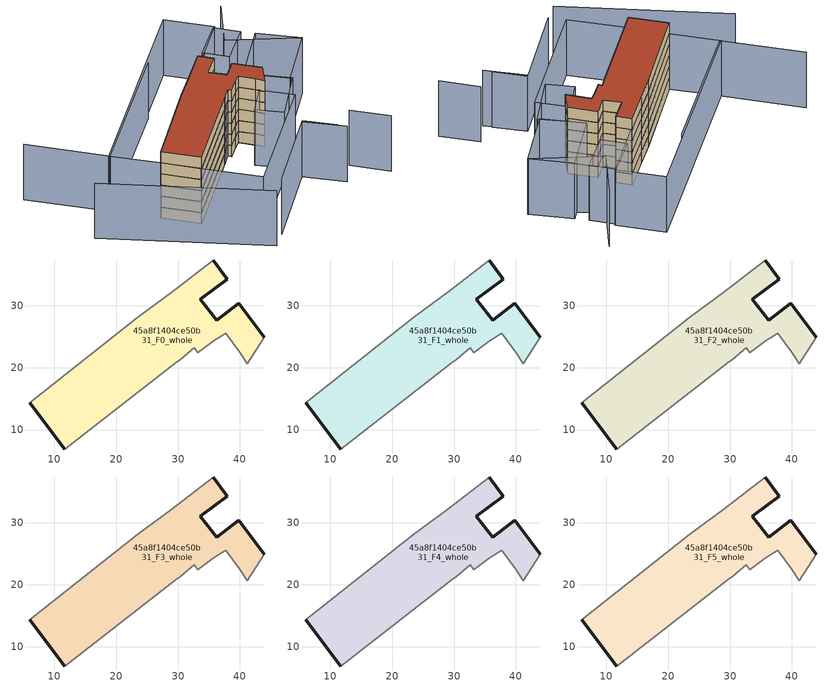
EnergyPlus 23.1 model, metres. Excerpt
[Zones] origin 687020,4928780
45a8f1404ce50b31_F0_whole
 floor ground (EU_floor_Construction): 41.18,20.6 43.96,24.91 39.81,30.4 36.22,27.68 33.57,31.06 37.95,34.27 35.73,37.4 28.96,32.21 23.46,28.15 6,14.3 11.65,6.85 29.62,20.81 30.43,21.38 32.62,23.19 33.15,22.37 35.76,24.37 37.68,25.6 39.94,22.52 z0
 wall outside (EU_wall_Construction): 35.73,37.4 37.95,34.27 33.57,31.06 36.22,27.68 39.81,30.4 43.96,24.91 / 11.65,6.85 6,14.3 z0:3
 wall adiabatic (EU_wall_Construction): 43.96,24.91 41.18,20.6 39.94,22.52 37.68,25.6 35.76,24.37 33.15,22.37 32.62,23.19 30.43,21.38 29.62,20.81 11.65,6.85 / 6,14.3 23.46,28.15 28.96,32.21 35.73,37.4 z0:3
45a8f1404ce50b31_F1_whole
 floor to 45a8f1404ce50b31_F0_whole (EU_floor_Construction): 41.17,20.6 43.96,24.91 39.8,30.4 36.22,27.68 33.57,31.06 37.95,34.27 35.73,37.4 28.96,32.21 23.46,28.15 6,14.3 11.65,6.85 29.62,20.81 30.43,21.38 32.62,23.19 33.15,22.37 35.75,24.37 37.67,25.6 39.94,22.52 z3
 wall outside (EU_wall_Construction): 35.73,37.4 37.95,34.27 33.57,31.06 36.22,27.68 39.81,30.4 43.96,24.91 / 11.65,6.85 6,14.3 z3:6
 wall adiabatic (EU_wall_Construction): 43.96,24.91 41.18,20.6 39.94,22.52 37.68,25.6 35.76,24.37 33.15,22.37 32.62,23.19 30.43,21.38 29.62,20.81 11.65,6.85 / 6,14.3 23.46,28.15 28.96,32.21 35.73,37.4 z3:6
45a8f1404ce50b31_F2_whole
 floor to 45a8f1404ce50b31_F1_whole (EU_floor_Construction): 41.17,20.6 43.96,24.91 39.8,30.4 36.22,27.68 33.57,31.06 37.95,34.27 35.73,37.4 28.96,32.21 23.46,28.15 6,14.3 11.65,6.85 29.62,20.81 30.43,21.38 32.62,23.19 33.15,22.37 35.75,24.37 37.67,25.6 39.94,22.52 z6
 wall outside (EU_wall_Construction): 35.73,37.4 37.95,34.27 33.57,31.06 36.22,27.68 39.81,30.4 43.96,24.91 / 11.65,6.85 6,14.3 z6:9
 wall adiabatic (EU_wall_Construction): 43.96,24.91 41.18,20.6 39.94,22.52 37.68,25.6 35.76,24.37 33.15,22.37 32.62,23.19 30.43,21.38 29.62,20.81 11.65,6.85 / 6,14.3 23.46,28.15 28.96,32.21 35.73,37.4 z6:9
45a8f1404ce50b31_F3_whole
 floor to 45a8f1404ce50b31_F2_whole (EU_floor_Construction): 41.17,20.6 43.96,24.91 39.8,30.4 36.22,27.68 33.57,31.06 37.95,34.27 35.73,37.4 28.96,32.21 23.46,28.15 6,14.3 11.65,6.85 29.62,20.81 30.43,21.38 32.62,23.19 33.15,22.37 35.75,24.37 37.67,25.6 39.94,22.52 z9
 wall outside (EU_wall_Construction): 35.73,37.4 37.95,34.27 33.57,31.06 36.22,27.68 39.81,30.4 43.96,24.91 / 11.65,6.85 6,14.3 z9:12
 wall adiabatic (EU_wall_Construction): 43.96,24.91 41.18,20.6 39.94,22.52 37.68,25.6 35.76,24.37 33.15,22.37 32.62,23.19 30.43,21.38 29.62,20.81 11.65,6.85 / 6,14.3 23.46,28.15 28.96,32.21 35.73,37.4 z9:12
45a8f1404ce50b31_F4_whole
 floor to 45a8f1404ce50b31_F3_whole (EU_floor_Construction): 41.17,20.6 43.96,24.91 39.8,30.4 36.22,27.68 33.57,31.06 37.95,34.27 35.73,37.4 28.96,32.21 23.46,28.15 6,14.3 11.65,6.85 29.62,20.81 30.43,21.38 32.62,23.19 33.15,22.37 35.75,24.37 37.67,25.6 39.94,22.52 z12
 wall outside (EU_wall_Construction): 35.73,37.4 37.95,34.27 33.57,31.06 36.22,27.68 39.81,30.4 43.96,24.91 / 11.65,6.85 6,14.3 z12:15
 wall adiabatic (EU_wall_Construction): 43.96,24.91 41.18,20.6 39.94,22.52 37.68,25.6 35.76,24.37 33.15,22.37 32.62,23.19 30.43,21.38 29.62,20.81 11.65,6.85 / 6,14.3 23.46,28.15 28.96,32.21 35.73,37.4 z12:15
45a8f1404ce50b31_F5_whole
 floor to 45a8f1404ce50b31_F4_whole (EU_floor_Construction): 41.17,20.6 43.96,24.91 39.8,30.4 36.22,27.68 33.57,31.06 37.95,34.27 35.73,37.4 28.96,32.21 23.46,28.15 6,14.3 11.65,6.85 29.62,20.81 30.43,21.38 32.62,23.19 33.15,22.37 35.75,24.37 37.67,25.6 39.94,22.52 z15
 wall outside (EU_wall_Construction): 35.73,37.4 37.95,34.27 33.57,31.06 36.22,27.68 39.81,30.4 43.96,24.91 / 11.65,6.85 6,14.3 z15:18
 wall adiabatic (EU_wall_Construction): 43.96,24.91 41.18,20.6 39.94,22.52 37.68,25.6 35.76,24.37 33.15,22.37 32.62,23.19 30.43,21.38 29.62,20.81 11.65,6.85 / 6,14.3 23.46,28.15 28.96,32.21 35.73,37.4 z15:18
 roof outside (EU_roof_Construction): 37.95,34.27 33.57,31.06 36.22,27.68 39.81,30.4 43.96,24.91 41.18,20.6 39.94,22.52 37.68,25.6 35.76,24.37 33.15,22.37 32.62,23.19 30.43,21.38 29.62,20.81 11.65,6.85 6,14.3 23.46,28.15 28.96,32.21 35.73,37.4 z18
shading: -10.15,17.62 19.01,-10.24 / 22.75,-7.45 40.47,6.82 / 40.47,6.82 45.55,0.52 / 56.77,-4.32 51.06,3.28 / 46.75,-1.27 40.17,6.56 / 60.54,31.25 46.7,41.41 / 46.7,41.41 54.49,52.04 / 28.29,45.51 -0.94,23.41 / -0.94,23.41 -12.75,39.03 / 11.52,6.75 36.97,26.51 / 36.97,26.51 45.63,15.36 / 45.63,15.36 20.17,-4.4 / 20.17,-4.4 11.52,6.75 / 49.29,20.78 39.5,11.71 / 39.5,11.71 34.98,16.59 / 34.98,16.59 44.77,25.66 / 44.77,25.66 49.29,20.78 / 53.7,39.16 60.6,31.19 / 60.6,31.19 48.78,20.97 / 48.78,20.97 41.89,28.94 / 41.89,28.94 53.7,39.16 / 48.42,46.73 6,14.3 / 6,14.3 -1.15,23.65 / -1.15,23.65 41.27,56.08 / 41.27,56.08 48.42,46.73 / 43.64,35.78 39.94,40.83 / 39.94,40.83 48,46.73 / 48,46.73 51.69,41.68 / 51.69,41.68 43.64,35.78 z0:15
[Building]
EU S2 Campaign: North Axis=0; Terrain=City; Solar Distribution=FullExterior
[Site:Location]
Bologna: Latitude=44.5; Longitude=11.25; Time Zone=1; Elevation=37
[SizingPeriod:WeatherFileDays]
AnnualSizingPeriod: Begin Month=1; Begin Day of Month=1; End Month=12; End Day of Month=31; Day of Week for Start Day=Monday; Use Weather File Daylight Saving Period=No; Use Weather File Rain and Snow Indicators=No
[MATERIAL]
EU_InternalMass_Material: Roughness=MediumRough; Thickness=0.1; Conductivity=1; Density=1800; Specific Heat=900; Thermal Absorptance=0.9; Solar Absorptance=0.7; Visible Absorptance=0.7
[MATERIAL:NOMASS] Roughness=MediumRough; Thermal Absorptance=0.9; Solar Absorptance=0.7; Visible Absorptance=0.7
Name | Thermal Resistance
EU_wall_NoMass | 0.905828
EU_roof_NoMass | 0.37593
EU_floor_NoMass | 0.67114
[CONSTRUCTION]
EU_wall_Construction: EU_wall_NoMass
EU_roof_Construction: EU_roof_NoMass
EU_floor_Construction: EU_floor_NoMass
EU_InternalMass_Construction: EU_InternalMass_Material
[ZONE] Type=1; Multiplier=1; Ceiling Height=autocalculate; Volume=1098.24; Floor Area=autocalculate; Part of Total Floor Area=Yes
45a8f1404ce50b31_F0_whole; 45a8f1404ce50b31_F1_whole; 45a8f1404ce50b31_F2_whole; 45a8f1404ce50b31_F3_whole; 45a8f1404ce50b31_F4_whole; 45a8f1404ce50b31_F5_whole
[INTERNALMASS] Construction=EU_InternalMass_Construction; Surface Area=335.184
Name | Zone or ZoneList
45a8f1404ce50b31_F0_whole_EU_InternalMass | 45a8f1404ce50b31_F0_whole
45a8f1404ce50b31_F1_whole_EU_InternalMass | 45a8f1404ce50b31_F1_whole
45a8f1404ce50b31_F2_whole_EU_InternalMass | 45a8f1404ce50b31_F2_whole
45a8f1404ce50b31_F3_whole_EU_InternalMass | 45a8f1404ce50b31_F3_whole
45a8f1404ce50b31_F4_whole_EU_InternalMass | 45a8f1404ce50b31_F4_whole
45a8f1404ce50b31_F5_whole_EU_InternalMass | 45a8f1404ce50b31_F5_whole
[OTHEREQUIPMENT] Fuel Type=Electricity; Design Level Calculation Method=Watts/Area; Power per Zone Floor Area=1; Fraction Latent=0; Fraction Radiant=0; Fraction Lost=0; Carbon Dioxide Generation Rate=0; EndUse Subcategory=EU_Step8_InternalGains
Name | Zone or ZoneList or Space or SpaceList | Schedule
EU_Step8_InternalGain_45a8f1404ce50b31_F0_whole_f000 | 45a8f1404ce50b31_F0_whole | EU_Step8_GainSchedule_45a8f1404ce50b31_F0_whole_f000
EU_Step8_InternalGain_45a8f1404ce50b31_F1_whole_f000 | 45a8f1404ce50b31_F1_whole | EU_Step8_GainSchedule_45a8f1404ce50b31_F1_whole_f000
EU_Step8_InternalGain_45a8f1404ce50b31_F2_whole_f000 | 45a8f1404ce50b31_F2_whole | EU_Step8_GainSchedule_45a8f1404ce50b31_F2_whole_f000
EU_Step8_InternalGain_45a8f1404ce50b31_F3_whole_f000 | 45a8f1404ce50b31_F3_whole | EU_Step8_GainSchedule_45a8f1404ce50b31_F3_whole_f000
EU_Step8_InternalGain_45a8f1404ce50b31_F4_whole_f000 | 45a8f1404ce50b31_F4_whole | EU_Step8_GainSchedule_45a8f1404ce50b31_F4_whole_f000
EU_Step8_InternalGain_45a8f1404ce50b31_F5_whole_f000 | 45a8f1404ce50b31_F5_whole | EU_Step8_GainSchedule_45a8f1404ce50b31_F5_whole_f000
[ZONEVENTILATION:DESIGNFLOWRATE] Schedule=EU_AlwaysOn; Design Flow Rate Calculation Method=AirChanges/Hour; Air Changes per Hour=0.73129; Ventilation Type=Natural; Fan Pressure Rise=0; Fan Total Efficiency=1; Constant Term Coefficient=1; Temperature Term Coefficient=0; Velocity Term Coefficient=0; Velocity Squared Term Coefficient=0; Minimum Indoor Temperature=-100; Maximum Indoor Temperature=100; Delta Temperature=-100; Minimum Outdoor Temperature=-100; Maximum Outdoor Temperature=100; Maximum Wind Speed=40
Name | Zone or ZoneList or Space or SpaceList
EU_ConstantAir_45a8f1404ce50b31_F0_whole | 45a8f1404ce50b31_F0_whole
EU_ConstantAir_45a8f1404ce50b31_F1_whole | 45a8f1404ce50b31_F1_whole
EU_ConstantAir_45a8f1404ce50b31_F2_whole | 45a8f1404ce50b31_F2_whole
EU_ConstantAir_45a8f1404ce50b31_F3_whole | 45a8f1404ce50b31_F3_whole
EU_ConstantAir_45a8f1404ce50b31_F4_whole | 45a8f1404ce50b31_F4_whole
EU_ConstantAir_45a8f1404ce50b31_F5_whole | 45a8f1404ce50b31_F5_whole
[HVACTEMPLATE:THERMOSTAT] Constant Heating Setpoint=20; Constant Cooling Setpoint=50
EU_HeatOnly_45a8f1404ce50b31_F0_whole; EU_HeatOnly_45a8f1404ce50b31_F1_whole; EU_HeatOnly_45a8f1404ce50b31_F2_whole; EU_HeatOnly_45a8f1404ce50b31_F3_whole; EU_HeatOnly_45a8f1404ce50b31_F4_whole; EU_HeatOnly_45a8f1404ce50b31_F5_whole
[HVACTEMPLATE:ZONE:IDEALLOADSAIRSYSTEM] System Availability Schedule=EU_AlwaysOn; Maximum Heating Supply Air Temperature=50; Minimum Cooling Supply Air Temperature=13; Maximum Heating Supply Air Humidity Ratio=0.0156; Minimum Cooling Supply Air Humidity Ratio=0.0077; Heating Limit=NoLimit; Cooling Limit=NoLimit; Heating Availability Schedule=EU_AlwaysOn; Cooling Availability Schedule=EU_CoolingOff; Dehumidification Control Type=ConstantSensibleHeatRatio; Cooling Sensible Heat Ratio=0.7; Dehumidification Setpoint=60; Humidification Control Type=None; Humidification Setpoint=30; Outdoor Air Method=None; Outdoor Air Flow Rate per Person=0.00944; Outdoor Air Flow Rate per Zone Floor Area=0; Outdoor Air Flow Rate per Zone=0; Demand Controlled Ventilation Type=None; Outdoor Air Economizer Type=NoEconomizer; Heat Recovery Type=None; Sensible Heat Recovery Effectiveness=0.7; Latent Heat Recovery Effectiveness=0.65
Name | Template Thermostat
45a8f1404ce50b31_F0_whole | EU_HeatOnly_45a8f1404ce50b31_F0_whole
45a8f1404ce50b31_F1_whole | EU_HeatOnly_45a8f1404ce50b31_F1_whole
45a8f1404ce50b31_F2_whole | EU_HeatOnly_45a8f1404ce50b31_F2_whole
45a8f1404ce50b31_F3_whole | EU_HeatOnly_45a8f1404ce50b31_F3_whole
45a8f1404ce50b31_F4_whole | EU_HeatOnly_45a8f1404ce50b31_F4_whole
45a8f1404ce50b31_F5_whole | EU_HeatOnly_45a8f1404ce50b31_F5_whole
[SIZING:ZONE] Zone Cooling Design Supply Air Temperature Input Method=SupplyAirTemperature; Zone Cooling Design Supply Air Temperature=13; Zone Heating Design Supply Air Temperature Input Method=SupplyAirTemperature; Zone Heating Design Supply Air Temperature=50; Zone Cooling Design Supply Air Humidity Ratio=0.008; Zone Heating Design Supply Air Humidity Ratio=0.008; Cooling Design Air Flow Method=DesignDay; Cooling Design Air Flow Rate=0; Cooling Minimum Air Flow per Zone Floor Area=0.000762; Cooling Minimum Air Flow=0; Cooling Minimum Air Flow Fraction=0.2; Heating Design Air Flow Method=DesignDay; Heating Design Air Flow Rate=0; Heating Maximum Air Flow per Zone Floor Area=0.002032; Heating Maximum Air Flow=0.141576; Heating Maximum Air Flow Fraction=0.3; Account for Dedicated Outdoor Air System=No; Dedicated Outdoor Air System Control Strategy=NeutralSupplyAir; Dedicated Outdoor Air Low Setpoint Temperature for Design=autosize; Dedicated Outdoor Air High Setpoint Temperature for Design=autosize; Zone Load Sizing Method=Sensible Load Only No Latent Load; Zone Latent Cooling Design Supply Air Humidity Ratio Input Method=HumidityRatioDifference; Zone Cooling Design Supply Air Humidity Ratio Difference=0.005; Zone Latent Heating Design Supply Air Humidity Ratio Input Method=HumidityRatioDifference; Zone Humidification Design Supply Air Humidity Ratio Difference=0.005
45a8f1404ce50b31_F0_whole; 45a8f1404ce50b31_F1_whole; 45a8f1404ce50b31_F2_whole; 45a8f1404ce50b31_F3_whole; 45a8f1404ce50b31_F4_whole; 45a8f1404ce50b31_F5_whole
[SCHEDULE:CONSTANT]
Name | Hourly Value
EU_AlwaysOn | 1
EU_CoolingOff | 0
[SCHEDULE:FILE] Column Number=1; Rows to Skip at Top=0; Number of Hours of Data=8760; Column Separator=Comma; Interpolate to Timestep=No; Minutes per Item=60; Adjust Schedule for Daylight Savings=Yes
Name | File
EU_Step8_GainSchedule_45a8f1404ce50b31_F0_whole_f000 | ../../schedules/45a8f1404ce50b31/45a8f1404ce50b31_F0_whole_f000_gain.csv
EU_Step8_GainSchedule_45a8f1404ce50b31_F1_whole_f000 | ../../schedules/45a8f1404ce50b31/45a8f1404ce50b31_F1_whole_f000_gain.csv
EU_Step8_GainSchedule_45a8f1404ce50b31_F2_whole_f000 | ../../schedules/45a8f1404ce50b31/45a8f1404ce50b31_F2_whole_f000_gain.csv
EU_Step8_GainSchedule_45a8f1404ce50b31_F3_whole_f000 | ../../schedules/45a8f1404ce50b31/45a8f1404ce50b31_F3_whole_f000_gain.csv
EU_Step8_GainSchedule_45a8f1404ce50b31_F4_whole_f000 | ../../schedules/45a8f1404ce50b31/45a8f1404ce50b31_F4_whole_f000_gain.csv
EU_Step8_GainSchedule_45a8f1404ce50b31_F5_whole_f000 | ../../schedules/45a8f1404ce50b31/45a8f1404ce50b31_F5_whole_f000_gain.csv
